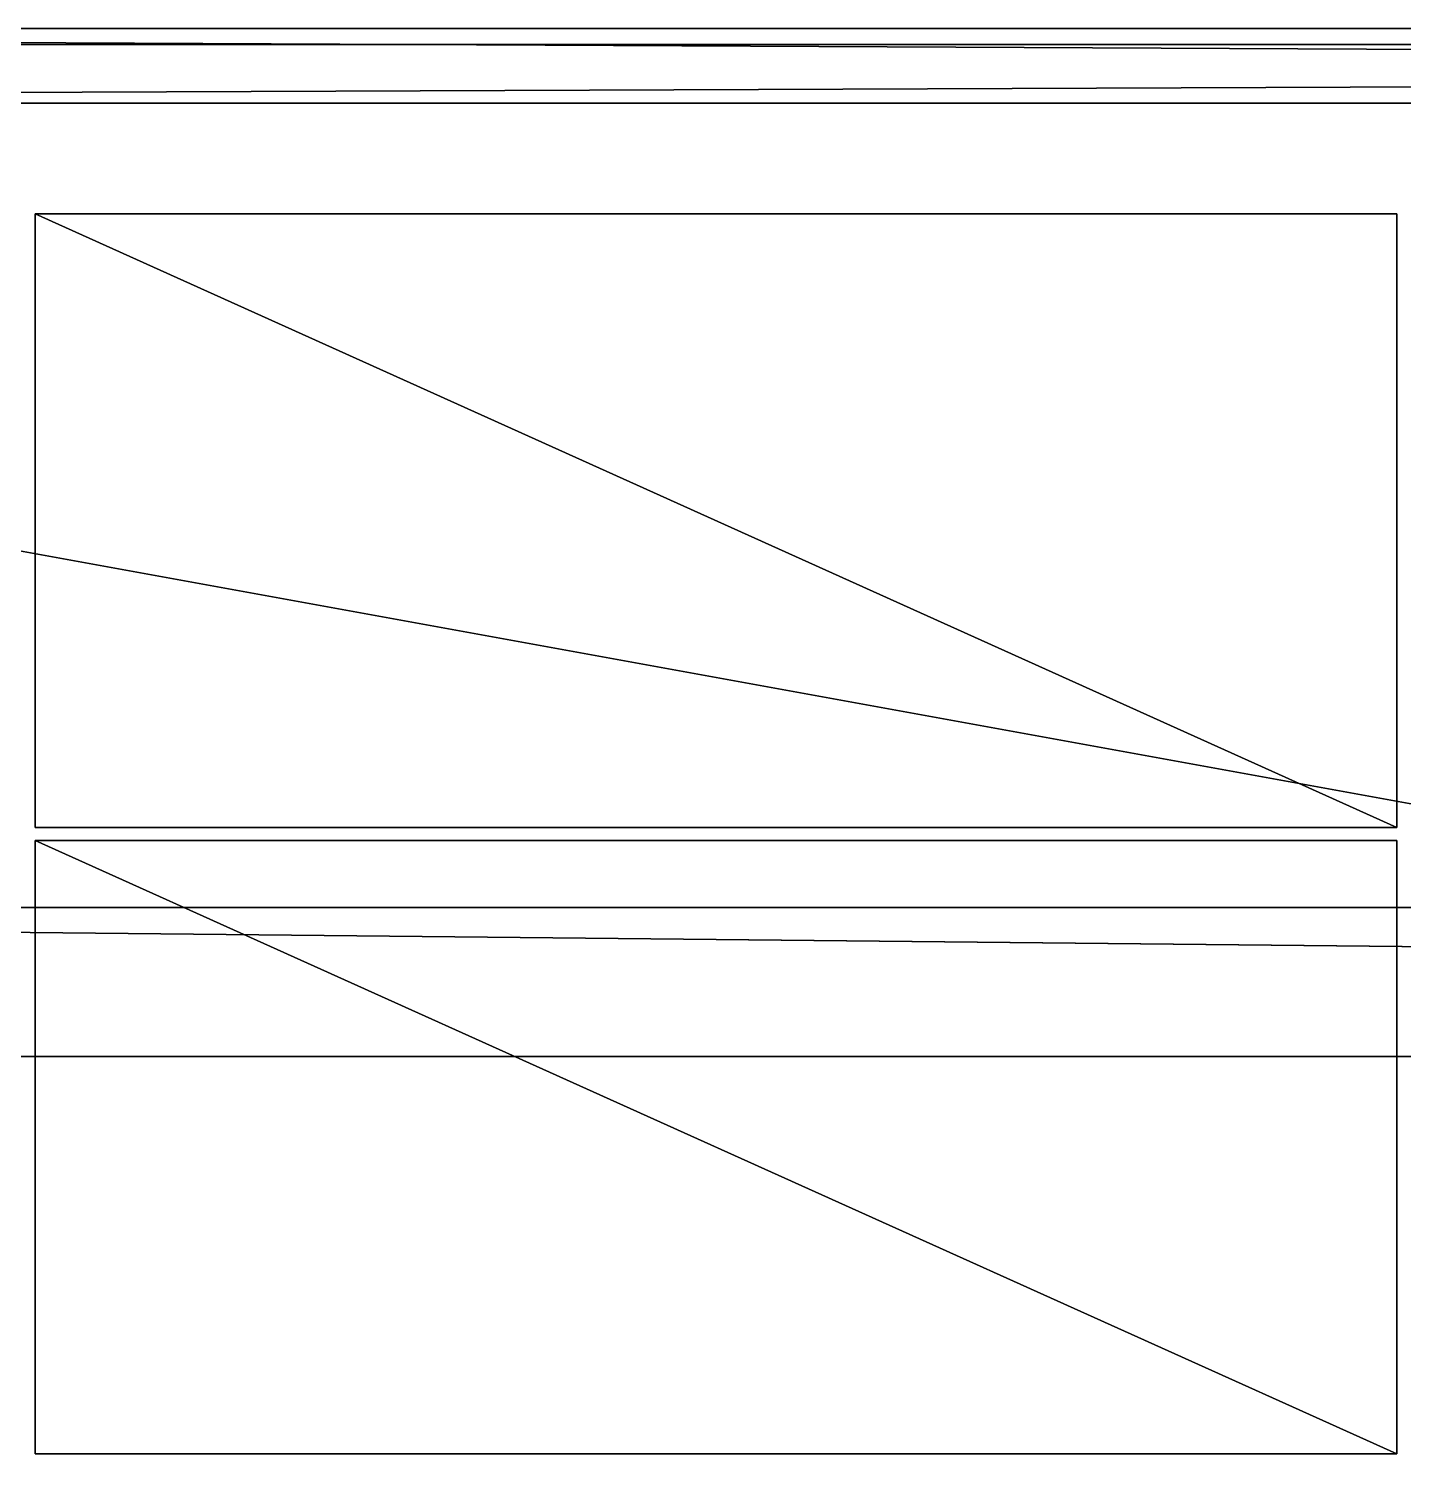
# Model space of a CAD drawing. Header units: millimetres. Extents: x -3100 to 14040, y -1280 to 1295.
# Drawn here: x 2582 to 3873, y -49 to 1295 of the extents above; entities that cross this region are included whole.
import ezdxf

# ---------------------------------------------------------------- set-up
doc = ezdxf.new("R2010")
doc.units = ezdxf.units.MM

msp = doc.modelspace()

# ---------------------------------------------------------------- linework, layer by layer
at = {"layer": 'CAD_75LAB'}
for points in [[(14040, 1295, 1250), (-40, 1295, 1250), (-40, 1295, 1320)], [(14040, 1295, 1320), (14040, 1295, 1250), (-40, 1295, 1320)], [(14040, 1225, 1250), (-40, 1225, 1250), (-40, 1295, 1250)], [(14040, 1295, 1250), (14040, 1225, 1250), (-40, 1295, 1250)], [(14040, 1225, 1320), (-40, 1295, 1320), (-40, 1225, 1320)], [(14040, 1295, 1320), (-40, 1295, 1320), (14040, 1225, 1320)], [(14040, 1280, 1160), (-40, 1280, 1160), (-40, 1280, 1250)], [(14040, 1280, 1250), (14040, 1280, 1160), (-40, 1280, 1250)], [(14040, -1280, 1160), (-40, -1280, 1160), (-40, 1280, 1160)], [(14040, 1280, 1160), (14040, -1280, 1160), (-40, 1280, 1160)], [(14040, -1280, 1250), (-40, 1280, 1250), (-40, -1280, 1250)], [(14040, 1280, 1250), (-40, 1280, 1250), (14040, -1280, 1250)], [(14040, 1280, 3995), (14040, 1280, 3940), (-40, 1280, 3940)], [(14040, 1280, 3995), (-40, 1280, 3940), (-40, 1280, 3995)], [(14040, 1280, 3940), (-40, 1225, 3940), (-40, 1280, 3940)], [(14040, 1280, 3940), (14040, 1225, 3940), (-40, 1225, 3940)], [(14040, 1280, 3995), (-40, 1280, 3995), (-40, 1225, 3995)], [(14040, 1280, 3995), (-40, 1225, 3995), (14040, 1225, 3995)], [(14040, 1225, 3995), (-40, 1225, 3940), (14040, 1225, 3940)], [(14040, 1225, 3995), (-40, 1225, 3995), (-40, 1225, 3940)], [(14040, 1225, 1250), (-40, 1225, 1320), (-40, 1225, 1250)], [(14040, 1225, 1320), (-40, 1225, 1320), (14040, 1225, 1250)], [(2588, 545, 1367), (2588, 1121, 1253), (2588, 545, 1253)], [(2588, 545, 1367), (2588, 1121, 1367), (2588, 1121, 1253)], [(3867, 1121, 1367), (3867, 1121, 1253), (2588, 1121, 1253)], [(3867, 1121, 1367), (2588, 1121, 1253), (2588, 1121, 1367)], [(3867, 545, 1253), (2588, 545, 1253), (2588, 1121, 1253)], [(3867, 1121, 1253), (3867, 545, 1253), (2588, 1121, 1253)], [(3867, 545, 1367), (2588, 1121, 1367), (2588, 545, 1367)], [(3867, 1121, 1367), (2588, 1121, 1367), (3867, 545, 1367)], [(2588, 545, 1487), (2588, 1121, 1373), (2588, 545, 1373)], [(2588, 545, 1487), (2588, 1121, 1487), (2588, 1121, 1373)], [(3867, 1121, 1487), (3867, 1121, 1373), (2588, 1121, 1373)], [(3867, 1121, 1487), (2588, 1121, 1373), (2588, 1121, 1487)], [(3867, 545, 1373), (2588, 545, 1373), (2588, 1121, 1373)], [(3867, 1121, 1373), (3867, 545, 1373), (2588, 1121, 1373)], [(3867, 545, 1487), (2588, 1121, 1487), (2588, 545, 1487)], [(3867, 1121, 1487), (2588, 1121, 1487), (3867, 545, 1487)], [(2588, 545, 1607), (2588, 1121, 1493), (2588, 545, 1493)], [(2588, 545, 1607), (2588, 1121, 1607), (2588, 1121, 1493)], [(3867, 1121, 1607), (3867, 1121, 1493), (2588, 1121, 1493)], [(3867, 1121, 1607), (2588, 1121, 1493), (2588, 1121, 1607)], [(3867, 545, 1493), (2588, 545, 1493), (2588, 1121, 1493)], [(3867, 1121, 1493), (3867, 545, 1493), (2588, 1121, 1493)], [(3867, 545, 1607), (2588, 1121, 1607), (2588, 545, 1607)], [(3867, 1121, 1607), (2588, 1121, 1607), (3867, 545, 1607)], [(2588, 545, 1727), (2588, 1121, 1613), (2588, 545, 1613)], [(2588, 545, 1727), (2588, 1121, 1727), (2588, 1121, 1613)], [(3867, 1121, 1727), (3867, 1121, 1613), (2588, 1121, 1613)], [(3867, 1121, 1727), (2588, 1121, 1613), (2588, 1121, 1727)], [(3867, 545, 1613), (2588, 545, 1613), (2588, 1121, 1613)], [(3867, 1121, 1613), (3867, 545, 1613), (2588, 1121, 1613)], [(3867, 545, 1727), (2588, 1121, 1727), (2588, 545, 1727)], [(3867, 1121, 1727), (2588, 1121, 1727), (3867, 545, 1727)], [(2588, 545, 1847), (2588, 1121, 1733), (2588, 545, 1733)], [(2588, 545, 1847), (2588, 1121, 1847), (2588, 1121, 1733)], [(3867, 1121, 1847), (3867, 1121, 1733), (2588, 1121, 1733)], [(3867, 1121, 1847), (2588, 1121, 1733), (2588, 1121, 1847)], [(3867, 545, 1733), (2588, 545, 1733), (2588, 1121, 1733)], [(3867, 1121, 1733), (3867, 545, 1733), (2588, 1121, 1733)], [(3867, 545, 1847), (2588, 1121, 1847), (2588, 545, 1847)], [(3867, 1121, 1847), (2588, 1121, 1847), (3867, 545, 1847)], [(2588, 545, 1967), (2588, 1121, 1853), (2588, 545, 1853)], [(2588, 545, 1967), (2588, 1121, 1967), (2588, 1121, 1853)], [(3867, 1121, 1967), (3867, 1121, 1853), (2588, 1121, 1853)], [(3867, 1121, 1967), (2588, 1121, 1853), (2588, 1121, 1967)], [(3867, 545, 1853), (2588, 545, 1853), (2588, 1121, 1853)], [(3867, 1121, 1853), (3867, 545, 1853), (2588, 1121, 1853)], [(3867, 545, 1967), (2588, 1121, 1967), (2588, 545, 1967)], [(3867, 1121, 1967), (2588, 1121, 1967), (3867, 545, 1967)], [(2588, 545, 2087), (2588, 1121, 1973), (2588, 545, 1973)], [(2588, 545, 2087), (2588, 1121, 2087), (2588, 1121, 1973)], [(3867, 1121, 2087), (3867, 1121, 1973), (2588, 1121, 1973)], [(3867, 1121, 2087), (2588, 1121, 1973), (2588, 1121, 2087)], [(3867, 545, 1973), (2588, 545, 1973), (2588, 1121, 1973)], [(3867, 1121, 1973), (3867, 545, 1973), (2588, 1121, 1973)], [(3867, 545, 2087), (2588, 1121, 2087), (2588, 545, 2087)], [(3867, 1121, 2087), (2588, 1121, 2087), (3867, 545, 2087)], [(2588, 545, 2207), (2588, 1121, 2093), (2588, 545, 2093)], [(2588, 545, 2207), (2588, 1121, 2207), (2588, 1121, 2093)], [(3867, 1121, 2207), (3867, 1121, 2093), (2588, 1121, 2093)], [(3867, 1121, 2207), (2588, 1121, 2093), (2588, 1121, 2207)], [(3867, 545, 2093), (2588, 545, 2093), (2588, 1121, 2093)], [(3867, 1121, 2093), (3867, 545, 2093), (2588, 1121, 2093)], [(3867, 545, 2207), (2588, 1121, 2207), (2588, 545, 2207)], [(3867, 1121, 2207), (2588, 1121, 2207), (3867, 545, 2207)], [(2588, 545, 2327), (2588, 1121, 2213), (2588, 545, 2213)], [(2588, 545, 2327), (2588, 1121, 2327), (2588, 1121, 2213)], [(3867, 1121, 2327), (3867, 1121, 2213), (2588, 1121, 2213)], [(3867, 1121, 2327), (2588, 1121, 2213), (2588, 1121, 2327)], [(3867, 545, 2213), (2588, 545, 2213), (2588, 1121, 2213)], [(3867, 1121, 2213), (3867, 545, 2213), (2588, 1121, 2213)], [(3867, 545, 2327), (2588, 1121, 2327), (2588, 545, 2327)], [(3867, 1121, 2327), (2588, 1121, 2327), (3867, 545, 2327)], [(2588, 545, 2447), (2588, 1121, 2333), (2588, 545, 2333)], [(2588, 545, 2447), (2588, 1121, 2447), (2588, 1121, 2333)], [(3867, 1121, 2447), (3867, 1121, 2333), (2588, 1121, 2333)], [(3867, 1121, 2447), (2588, 1121, 2333), (2588, 1121, 2447)], [(3867, 545, 2333), (2588, 545, 2333), (2588, 1121, 2333)], [(3867, 1121, 2333), (3867, 545, 2333), (2588, 1121, 2333)], [(3867, 545, 2447), (2588, 1121, 2447), (2588, 545, 2447)], [(3867, 1121, 2447), (2588, 1121, 2447), (3867, 545, 2447)], [(2588, 545, 2567), (2588, 1121, 2453), (2588, 545, 2453)], [(2588, 545, 2567), (2588, 1121, 2567), (2588, 1121, 2453)], [(3867, 1121, 2567), (3867, 1121, 2453), (2588, 1121, 2453)], [(3867, 1121, 2567), (2588, 1121, 2453), (2588, 1121, 2567)], [(3867, 545, 2453), (2588, 545, 2453), (2588, 1121, 2453)], [(3867, 1121, 2453), (3867, 545, 2453), (2588, 1121, 2453)], [(3867, 545, 2567), (2588, 1121, 2567), (2588, 545, 2567)], [(3867, 1121, 2567), (2588, 1121, 2567), (3867, 545, 2567)], [(2588, 545, 2687), (2588, 1121, 2573), (2588, 545, 2573)], [(2588, 545, 2687), (2588, 1121, 2687), (2588, 1121, 2573)], [(3867, 1121, 2687), (3867, 1121, 2573), (2588, 1121, 2573)], [(3867, 1121, 2687), (2588, 1121, 2573), (2588, 1121, 2687)], [(3867, 545, 2573), (2588, 545, 2573), (2588, 1121, 2573)], [(3867, 1121, 2573), (3867, 545, 2573), (2588, 1121, 2573)], [(3867, 545, 2687), (2588, 1121, 2687), (2588, 545, 2687)], [(3867, 1121, 2687), (2588, 1121, 2687), (3867, 545, 2687)], [(2588, 545, 2807), (2588, 1121, 2693), (2588, 545, 2693)], [(2588, 545, 2807), (2588, 1121, 2807), (2588, 1121, 2693)], [(3867, 1121, 2807), (3867, 1121, 2693), (2588, 1121, 2693)], [(3867, 1121, 2807), (2588, 1121, 2693), (2588, 1121, 2807)], [(3867, 545, 2693), (2588, 545, 2693), (2588, 1121, 2693)], [(3867, 1121, 2693), (3867, 545, 2693), (2588, 1121, 2693)], [(3867, 545, 2807), (2588, 1121, 2807), (2588, 545, 2807)], [(3867, 1121, 2807), (2588, 1121, 2807), (3867, 545, 2807)], [(2588, 545, 2927), (2588, 1121, 2813), (2588, 545, 2813)], [(2588, 545, 2927), (2588, 1121, 2927), (2588, 1121, 2813)], [(3867, 1121, 2927), (3867, 1121, 2813), (2588, 1121, 2813)], [(3867, 1121, 2927), (2588, 1121, 2813), (2588, 1121, 2927)], [(3867, 545, 2813), (2588, 545, 2813), (2588, 1121, 2813)], [(3867, 1121, 2813), (3867, 545, 2813), (2588, 1121, 2813)], [(3867, 545, 2927), (2588, 1121, 2927), (2588, 545, 2927)], [(3867, 1121, 2927), (2588, 1121, 2927), (3867, 545, 2927)], [(2588, 545, 3047), (2588, 1121, 2933), (2588, 545, 2933)], [(2588, 545, 3047), (2588, 1121, 3047), (2588, 1121, 2933)], [(3867, 1121, 3047), (3867, 1121, 2933), (2588, 1121, 2933)], [(3867, 1121, 3047), (2588, 1121, 2933), (2588, 1121, 3047)], [(3867, 545, 2933), (2588, 545, 2933), (2588, 1121, 2933)], [(3867, 1121, 2933), (3867, 545, 2933), (2588, 1121, 2933)], [(3867, 545, 3047), (2588, 1121, 3047), (2588, 545, 3047)], [(3867, 1121, 3047), (2588, 1121, 3047), (3867, 545, 3047)], [(2588, 545, 3167), (2588, 1121, 3053), (2588, 545, 3053)], [(2588, 545, 3167), (2588, 1121, 3167), (2588, 1121, 3053)], [(3867, 1121, 3167), (3867, 1121, 3053), (2588, 1121, 3053)], [(3867, 1121, 3167), (2588, 1121, 3053), (2588, 1121, 3167)], [(3867, 545, 3053), (2588, 545, 3053), (2588, 1121, 3053)], [(3867, 1121, 3053), (3867, 545, 3053), (2588, 1121, 3053)], [(3867, 545, 3167), (2588, 1121, 3167), (2588, 545, 3167)], [(3867, 1121, 3167), (2588, 1121, 3167), (3867, 545, 3167)], [(2588, 545, 3287), (2588, 1121, 3173), (2588, 545, 3173)], [(2588, 545, 3287), (2588, 1121, 3287), (2588, 1121, 3173)], [(3867, 1121, 3287), (3867, 1121, 3173), (2588, 1121, 3173)], [(3867, 1121, 3287), (2588, 1121, 3173), (2588, 1121, 3287)], [(3867, 545, 3173), (2588, 545, 3173), (2588, 1121, 3173)], [(3867, 1121, 3173), (3867, 545, 3173), (2588, 1121, 3173)], [(3867, 545, 3287), (2588, 1121, 3287), (2588, 545, 3287)], [(3867, 1121, 3287), (2588, 1121, 3287), (3867, 545, 3287)], [(2588, 545, 3407), (2588, 1121, 3293), (2588, 545, 3293)], [(2588, 545, 3407), (2588, 1121, 3407), (2588, 1121, 3293)], [(3867, 1121, 3407), (3867, 1121, 3293), (2588, 1121, 3293)], [(3867, 1121, 3407), (2588, 1121, 3293), (2588, 1121, 3407)], [(3867, 545, 3293), (2588, 545, 3293), (2588, 1121, 3293)], [(3867, 1121, 3293), (3867, 545, 3293), (2588, 1121, 3293)], [(3867, 545, 3407), (2588, 1121, 3407), (2588, 545, 3407)], [(3867, 1121, 3407), (2588, 1121, 3407), (3867, 545, 3407)], [(2588, 545, 3527), (2588, 1121, 3413), (2588, 545, 3413)], [(2588, 545, 3527), (2588, 1121, 3527), (2588, 1121, 3413)], [(3867, 1121, 3527), (3867, 1121, 3413), (2588, 1121, 3413)], [(3867, 1121, 3527), (2588, 1121, 3413), (2588, 1121, 3527)], [(3867, 545, 3413), (2588, 545, 3413), (2588, 1121, 3413)], [(3867, 1121, 3413), (3867, 545, 3413), (2588, 1121, 3413)], [(3867, 545, 3527), (2588, 1121, 3527), (2588, 545, 3527)], [(3867, 1121, 3527), (2588, 1121, 3527), (3867, 545, 3527)], [(2588, 545, 3647), (2588, 1121, 3533), (2588, 545, 3533)], [(2588, 545, 3647), (2588, 1121, 3647), (2588, 1121, 3533)], [(3867, 1121, 3647), (3867, 1121, 3533), (2588, 1121, 3533)], [(3867, 1121, 3647), (2588, 1121, 3533), (2588, 1121, 3647)], [(3867, 545, 3533), (2588, 545, 3533), (2588, 1121, 3533)], [(3867, 1121, 3533), (3867, 545, 3533), (2588, 1121, 3533)], [(3867, 545, 3647), (2588, 1121, 3647), (2588, 545, 3647)], [(3867, 1121, 3647), (2588, 1121, 3647), (3867, 545, 3647)], [(2588, 545, 3767), (2588, 1121, 3653), (2588, 545, 3653)], [(2588, 545, 3767), (2588, 1121, 3767), (2588, 1121, 3653)], [(3867, 1121, 3767), (3867, 1121, 3653), (2588, 1121, 3653)], [(3867, 1121, 3767), (2588, 1121, 3653), (2588, 1121, 3767)], [(3867, 545, 3653), (2588, 545, 3653), (2588, 1121, 3653)], [(3867, 1121, 3653), (3867, 545, 3653), (2588, 1121, 3653)], [(3867, 545, 3767), (2588, 1121, 3767), (2588, 545, 3767)], [(3867, 1121, 3767), (2588, 1121, 3767), (3867, 545, 3767)], [(2588, 545, 3887), (2588, 1121, 3773), (2588, 545, 3773)], [(2588, 545, 3887), (2588, 1121, 3887), (2588, 1121, 3773)], [(3867, 1121, 3887), (3867, 1121, 3773), (2588, 1121, 3773)], [(3867, 1121, 3887), (2588, 1121, 3773), (2588, 1121, 3887)], [(3867, 545, 3773), (2588, 545, 3773), (2588, 1121, 3773)], [(3867, 1121, 3773), (3867, 545, 3773), (2588, 1121, 3773)], [(3867, 545, 3887), (2588, 1121, 3887), (2588, 545, 3887)], [(3867, 1121, 3887), (2588, 1121, 3887), (3867, 545, 3887)], [(3867, 545, 1367), (3867, 545, 1253), (3867, 1121, 1253)], [(3867, 545, 1367), (3867, 1121, 1253), (3867, 1121, 1367)], [(3867, 545, 1487), (3867, 545, 1373), (3867, 1121, 1373)], [(3867, 545, 1487), (3867, 1121, 1373), (3867, 1121, 1487)], [(3867, 545, 1607), (3867, 545, 1493), (3867, 1121, 1493)], [(3867, 545, 1607), (3867, 1121, 1493), (3867, 1121, 1607)], [(3867, 545, 1727), (3867, 545, 1613), (3867, 1121, 1613)], [(3867, 545, 1727), (3867, 1121, 1613), (3867, 1121, 1727)], [(3867, 545, 1847), (3867, 545, 1733), (3867, 1121, 1733)], [(3867, 545, 1847), (3867, 1121, 1733), (3867, 1121, 1847)], [(3867, 545, 1967), (3867, 545, 1853), (3867, 1121, 1853)], [(3867, 545, 1967), (3867, 1121, 1853), (3867, 1121, 1967)], [(3867, 545, 2087), (3867, 545, 1973), (3867, 1121, 1973)], [(3867, 545, 2087), (3867, 1121, 1973), (3867, 1121, 2087)], [(3867, 545, 2207), (3867, 545, 2093), (3867, 1121, 2093)], [(3867, 545, 2207), (3867, 1121, 2093), (3867, 1121, 2207)], [(3867, 545, 2327), (3867, 545, 2213), (3867, 1121, 2213)], [(3867, 545, 2327), (3867, 1121, 2213), (3867, 1121, 2327)], [(3867, 545, 2447), (3867, 545, 2333), (3867, 1121, 2333)], [(3867, 545, 2447), (3867, 1121, 2333), (3867, 1121, 2447)], [(3867, 545, 2567), (3867, 545, 2453), (3867, 1121, 2453)], [(3867, 545, 2567), (3867, 1121, 2453), (3867, 1121, 2567)], [(3867, 545, 2687), (3867, 545, 2573), (3867, 1121, 2573)], [(3867, 545, 2687), (3867, 1121, 2573), (3867, 1121, 2687)], [(3867, 545, 2807), (3867, 545, 2693), (3867, 1121, 2693)], [(3867, 545, 2807), (3867, 1121, 2693), (3867, 1121, 2807)], [(3867, 545, 2927), (3867, 545, 2813), (3867, 1121, 2813)], [(3867, 545, 2927), (3867, 1121, 2813), (3867, 1121, 2927)], [(3867, 545, 3047), (3867, 545, 2933), (3867, 1121, 2933)], [(3867, 545, 3047), (3867, 1121, 2933), (3867, 1121, 3047)], [(3867, 545, 3167), (3867, 545, 3053), (3867, 1121, 3053)], [(3867, 545, 3167), (3867, 1121, 3053), (3867, 1121, 3167)], [(3867, 545, 3287), (3867, 545, 3173), (3867, 1121, 3173)], [(3867, 545, 3287), (3867, 1121, 3173), (3867, 1121, 3287)], [(3867, 545, 3407), (3867, 545, 3293), (3867, 1121, 3293)], [(3867, 545, 3407), (3867, 1121, 3293), (3867, 1121, 3407)], [(3867, 545, 3527), (3867, 545, 3413), (3867, 1121, 3413)], [(3867, 545, 3527), (3867, 1121, 3413), (3867, 1121, 3527)], [(3867, 545, 3647), (3867, 545, 3533), (3867, 1121, 3533)], [(3867, 545, 3647), (3867, 1121, 3533), (3867, 1121, 3647)], [(3867, 545, 3767), (3867, 545, 3653), (3867, 1121, 3653)], [(3867, 545, 3767), (3867, 1121, 3653), (3867, 1121, 3767)], [(3867, 545, 3887), (3867, 545, 3773), (3867, 1121, 3773)], [(3867, 545, 3887), (3867, 1121, 3773), (3867, 1121, 3887)], [(3867, 545, 1367), (2588, 545, 1253), (3867, 545, 1253)], [(3867, 545, 1367), (2588, 545, 1367), (2588, 545, 1253)], [(3867, 545, 1487), (2588, 545, 1373), (3867, 545, 1373)], [(3867, 545, 1487), (2588, 545, 1487), (2588, 545, 1373)], [(3867, 545, 1607), (2588, 545, 1493), (3867, 545, 1493)], [(3867, 545, 1607), (2588, 545, 1607), (2588, 545, 1493)], [(3867, 545, 1727), (2588, 545, 1613), (3867, 545, 1613)], [(3867, 545, 1727), (2588, 545, 1727), (2588, 545, 1613)], [(3867, 545, 1847), (2588, 545, 1733), (3867, 545, 1733)], [(3867, 545, 1847), (2588, 545, 1847), (2588, 545, 1733)], [(3867, 545, 1967), (2588, 545, 1853), (3867, 545, 1853)], [(3867, 545, 1967), (2588, 545, 1967), (2588, 545, 1853)], [(3867, 545, 2087), (2588, 545, 1973), (3867, 545, 1973)], [(3867, 545, 2087), (2588, 545, 2087), (2588, 545, 1973)], [(3867, 545, 2207), (2588, 545, 2093), (3867, 545, 2093)], [(3867, 545, 2207), (2588, 545, 2207), (2588, 545, 2093)], [(3867, 545, 2327), (2588, 545, 2213), (3867, 545, 2213)], [(3867, 545, 2327), (2588, 545, 2327), (2588, 545, 2213)], [(3867, 545, 2447), (2588, 545, 2333), (3867, 545, 2333)], [(3867, 545, 2447), (2588, 545, 2447), (2588, 545, 2333)], [(3867, 545, 2567), (2588, 545, 2453), (3867, 545, 2453)], [(3867, 545, 2567), (2588, 545, 2567), (2588, 545, 2453)], [(3867, 545, 2687), (2588, 545, 2573), (3867, 545, 2573)], [(3867, 545, 2687), (2588, 545, 2687), (2588, 545, 2573)], [(3867, 545, 2807), (2588, 545, 2693), (3867, 545, 2693)], [(3867, 545, 2807), (2588, 545, 2807), (2588, 545, 2693)], [(3867, 545, 2927), (2588, 545, 2813), (3867, 545, 2813)], [(3867, 545, 2927), (2588, 545, 2927), (2588, 545, 2813)], [(3867, 545, 3047), (2588, 545, 2933), (3867, 545, 2933)], [(3867, 545, 3047), (2588, 545, 3047), (2588, 545, 2933)], [(3867, 545, 3167), (2588, 545, 3053), (3867, 545, 3053)], [(3867, 545, 3167), (2588, 545, 3167), (2588, 545, 3053)], [(3867, 545, 3287), (2588, 545, 3173), (3867, 545, 3173)], [(3867, 545, 3287), (2588, 545, 3287), (2588, 545, 3173)], [(3867, 545, 3407), (2588, 545, 3293), (3867, 545, 3293)], [(3867, 545, 3407), (2588, 545, 3407), (2588, 545, 3293)], [(3867, 545, 3527), (2588, 545, 3413), (3867, 545, 3413)], [(3867, 545, 3527), (2588, 545, 3527), (2588, 545, 3413)], [(3867, 545, 3647), (2588, 545, 3533), (3867, 545, 3533)], [(3867, 545, 3647), (2588, 545, 3647), (2588, 545, 3533)], [(3867, 545, 3767), (2588, 545, 3653), (3867, 545, 3653)], [(3867, 545, 3767), (2588, 545, 3767), (2588, 545, 3653)], [(3867, 545, 3887), (2588, 545, 3773), (3867, 545, 3773)], [(3867, 545, 3887), (2588, 545, 3887), (2588, 545, 3773)], [(2588, -43, 1367), (2588, 533, 1253), (2588, -43, 1253)], [(2588, -43, 1367), (2588, 533, 1367), (2588, 533, 1253)], [(3867, 533, 1367), (3867, 533, 1253), (2588, 533, 1253)], [(3867, 533, 1367), (2588, 533, 1253), (2588, 533, 1367)], [(3867, -43, 1253), (2588, -43, 1253), (2588, 533, 1253)], [(3867, 533, 1253), (3867, -43, 1253), (2588, 533, 1253)], [(3867, -43, 1367), (2588, 533, 1367), (2588, -43, 1367)], [(3867, 533, 1367), (2588, 533, 1367), (3867, -43, 1367)], [(2588, -43, 1487), (2588, 533, 1373), (2588, -43, 1373)], [(2588, -43, 1487), (2588, 533, 1487), (2588, 533, 1373)], [(3867, 533, 1487), (3867, 533, 1373), (2588, 533, 1373)], [(3867, 533, 1487), (2588, 533, 1373), (2588, 533, 1487)], [(3867, -43, 1373), (2588, -43, 1373), (2588, 533, 1373)], [(3867, 533, 1373), (3867, -43, 1373), (2588, 533, 1373)], [(3867, -43, 1487), (2588, 533, 1487), (2588, -43, 1487)], [(3867, 533, 1487), (2588, 533, 1487), (3867, -43, 1487)], [(2588, -43, 1607), (2588, 533, 1493), (2588, -43, 1493)], [(2588, -43, 1607), (2588, 533, 1607), (2588, 533, 1493)], [(3867, 533, 1607), (3867, 533, 1493), (2588, 533, 1493)], [(3867, 533, 1607), (2588, 533, 1493), (2588, 533, 1607)], [(3867, -43, 1493), (2588, -43, 1493), (2588, 533, 1493)], [(3867, 533, 1493), (3867, -43, 1493), (2588, 533, 1493)], [(3867, -43, 1607), (2588, 533, 1607), (2588, -43, 1607)], [(3867, 533, 1607), (2588, 533, 1607), (3867, -43, 1607)], [(2588, -43, 1727), (2588, 533, 1613), (2588, -43, 1613)], [(2588, -43, 1727), (2588, 533, 1727), (2588, 533, 1613)], [(3867, 533, 1727), (3867, 533, 1613), (2588, 533, 1613)], [(3867, 533, 1727), (2588, 533, 1613), (2588, 533, 1727)], [(3867, -43, 1613), (2588, -43, 1613), (2588, 533, 1613)], [(3867, 533, 1613), (3867, -43, 1613), (2588, 533, 1613)], [(3867, -43, 1727), (2588, 533, 1727), (2588, -43, 1727)], [(3867, 533, 1727), (2588, 533, 1727), (3867, -43, 1727)], [(2588, -43, 1847), (2588, 533, 1733), (2588, -43, 1733)], [(2588, -43, 1847), (2588, 533, 1847), (2588, 533, 1733)], [(3867, 533, 1847), (3867, 533, 1733), (2588, 533, 1733)], [(3867, 533, 1847), (2588, 533, 1733), (2588, 533, 1847)], [(3867, -43, 1733), (2588, -43, 1733), (2588, 533, 1733)], [(3867, 533, 1733), (3867, -43, 1733), (2588, 533, 1733)], [(3867, -43, 1847), (2588, 533, 1847), (2588, -43, 1847)], [(3867, 533, 1847), (2588, 533, 1847), (3867, -43, 1847)], [(2588, -43, 1967), (2588, 533, 1853), (2588, -43, 1853)], [(2588, -43, 1967), (2588, 533, 1967), (2588, 533, 1853)], [(3867, 533, 1967), (3867, 533, 1853), (2588, 533, 1853)], [(3867, 533, 1967), (2588, 533, 1853), (2588, 533, 1967)], [(3867, -43, 1853), (2588, -43, 1853), (2588, 533, 1853)], [(3867, 533, 1853), (3867, -43, 1853), (2588, 533, 1853)], [(3867, -43, 1967), (2588, 533, 1967), (2588, -43, 1967)], [(3867, 533, 1967), (2588, 533, 1967), (3867, -43, 1967)], [(2588, -43, 2087), (2588, 533, 1973), (2588, -43, 1973)], [(2588, -43, 2087), (2588, 533, 2087), (2588, 533, 1973)], [(3867, 533, 2087), (3867, 533, 1973), (2588, 533, 1973)], [(3867, 533, 2087), (2588, 533, 1973), (2588, 533, 2087)], [(3867, -43, 1973), (2588, -43, 1973), (2588, 533, 1973)], [(3867, 533, 1973), (3867, -43, 1973), (2588, 533, 1973)], [(3867, -43, 2087), (2588, 533, 2087), (2588, -43, 2087)], [(3867, 533, 2087), (2588, 533, 2087), (3867, -43, 2087)], [(2588, -43, 2207), (2588, 533, 2093), (2588, -43, 2093)], [(2588, -43, 2207), (2588, 533, 2207), (2588, 533, 2093)], [(3867, 533, 2207), (3867, 533, 2093), (2588, 533, 2093)], [(3867, 533, 2207), (2588, 533, 2093), (2588, 533, 2207)], [(3867, -43, 2093), (2588, -43, 2093), (2588, 533, 2093)], [(3867, 533, 2093), (3867, -43, 2093), (2588, 533, 2093)], [(3867, -43, 2207), (2588, 533, 2207), (2588, -43, 2207)], [(3867, 533, 2207), (2588, 533, 2207), (3867, -43, 2207)], [(2588, -43, 2327), (2588, 533, 2213), (2588, -43, 2213)], [(2588, -43, 2327), (2588, 533, 2327), (2588, 533, 2213)], [(3867, 533, 2327), (3867, 533, 2213), (2588, 533, 2213)], [(3867, 533, 2327), (2588, 533, 2213), (2588, 533, 2327)], [(3867, -43, 2213), (2588, -43, 2213), (2588, 533, 2213)], [(3867, 533, 2213), (3867, -43, 2213), (2588, 533, 2213)], [(3867, -43, 2327), (2588, 533, 2327), (2588, -43, 2327)], [(3867, 533, 2327), (2588, 533, 2327), (3867, -43, 2327)], [(2588, -43, 2447), (2588, 533, 2333), (2588, -43, 2333)], [(2588, -43, 2447), (2588, 533, 2447), (2588, 533, 2333)], [(3867, 533, 2447), (3867, 533, 2333), (2588, 533, 2333)], [(3867, 533, 2447), (2588, 533, 2333), (2588, 533, 2447)], [(3867, -43, 2333), (2588, -43, 2333), (2588, 533, 2333)], [(3867, 533, 2333), (3867, -43, 2333), (2588, 533, 2333)], [(3867, -43, 2447), (2588, 533, 2447), (2588, -43, 2447)], [(3867, 533, 2447), (2588, 533, 2447), (3867, -43, 2447)], [(2588, -43, 2567), (2588, 533, 2453), (2588, -43, 2453)], [(2588, -43, 2567), (2588, 533, 2567), (2588, 533, 2453)], [(3867, 533, 2567), (3867, 533, 2453), (2588, 533, 2453)], [(3867, 533, 2567), (2588, 533, 2453), (2588, 533, 2567)], [(3867, -43, 2453), (2588, -43, 2453), (2588, 533, 2453)], [(3867, 533, 2453), (3867, -43, 2453), (2588, 533, 2453)], [(3867, -43, 2567), (2588, 533, 2567), (2588, -43, 2567)], [(3867, 533, 2567), (2588, 533, 2567), (3867, -43, 2567)], [(2588, -43, 2687), (2588, 533, 2573), (2588, -43, 2573)], [(2588, -43, 2687), (2588, 533, 2687), (2588, 533, 2573)], [(3867, 533, 2687), (3867, 533, 2573), (2588, 533, 2573)], [(3867, 533, 2687), (2588, 533, 2573), (2588, 533, 2687)], [(3867, -43, 2573), (2588, -43, 2573), (2588, 533, 2573)], [(3867, 533, 2573), (3867, -43, 2573), (2588, 533, 2573)], [(3867, -43, 2687), (2588, 533, 2687), (2588, -43, 2687)], [(3867, 533, 2687), (2588, 533, 2687), (3867, -43, 2687)], [(2588, -43, 2807), (2588, 533, 2693), (2588, -43, 2693)], [(2588, -43, 2807), (2588, 533, 2807), (2588, 533, 2693)], [(3867, 533, 2807), (3867, 533, 2693), (2588, 533, 2693)], [(3867, 533, 2807), (2588, 533, 2693), (2588, 533, 2807)], [(3867, -43, 2693), (2588, -43, 2693), (2588, 533, 2693)], [(3867, 533, 2693), (3867, -43, 2693), (2588, 533, 2693)], [(3867, -43, 2807), (2588, 533, 2807), (2588, -43, 2807)], [(3867, 533, 2807), (2588, 533, 2807), (3867, -43, 2807)], [(2588, -43, 2927), (2588, 533, 2813), (2588, -43, 2813)], [(2588, -43, 2927), (2588, 533, 2927), (2588, 533, 2813)], [(3867, 533, 2927), (3867, 533, 2813), (2588, 533, 2813)], [(3867, 533, 2927), (2588, 533, 2813), (2588, 533, 2927)], [(3867, -43, 2813), (2588, -43, 2813), (2588, 533, 2813)], [(3867, 533, 2813), (3867, -43, 2813), (2588, 533, 2813)], [(3867, -43, 2927), (2588, 533, 2927), (2588, -43, 2927)], [(3867, 533, 2927), (2588, 533, 2927), (3867, -43, 2927)], [(2588, -43, 3047), (2588, 533, 2933), (2588, -43, 2933)], [(2588, -43, 3047), (2588, 533, 3047), (2588, 533, 2933)], [(3867, 533, 3047), (3867, 533, 2933), (2588, 533, 2933)], [(3867, 533, 3047), (2588, 533, 2933), (2588, 533, 3047)], [(3867, -43, 2933), (2588, -43, 2933), (2588, 533, 2933)], [(3867, 533, 2933), (3867, -43, 2933), (2588, 533, 2933)], [(3867, -43, 3047), (2588, 533, 3047), (2588, -43, 3047)], [(3867, 533, 3047), (2588, 533, 3047), (3867, -43, 3047)], [(2588, -43, 3167), (2588, 533, 3053), (2588, -43, 3053)], [(2588, -43, 3167), (2588, 533, 3167), (2588, 533, 3053)], [(3867, 533, 3167), (3867, 533, 3053), (2588, 533, 3053)], [(3867, 533, 3167), (2588, 533, 3053), (2588, 533, 3167)], [(3867, -43, 3053), (2588, -43, 3053), (2588, 533, 3053)], [(3867, 533, 3053), (3867, -43, 3053), (2588, 533, 3053)], [(3867, -43, 3167), (2588, 533, 3167), (2588, -43, 3167)], [(3867, 533, 3167), (2588, 533, 3167), (3867, -43, 3167)], [(2588, -43, 3287), (2588, 533, 3173), (2588, -43, 3173)], [(2588, -43, 3287), (2588, 533, 3287), (2588, 533, 3173)], [(3867, 533, 3287), (3867, 533, 3173), (2588, 533, 3173)], [(3867, 533, 3287), (2588, 533, 3173), (2588, 533, 3287)], [(3867, -43, 3173), (2588, -43, 3173), (2588, 533, 3173)], [(3867, 533, 3173), (3867, -43, 3173), (2588, 533, 3173)], [(3867, -43, 3287), (2588, 533, 3287), (2588, -43, 3287)], [(3867, 533, 3287), (2588, 533, 3287), (3867, -43, 3287)], [(2588, -43, 3407), (2588, 533, 3293), (2588, -43, 3293)], [(2588, -43, 3407), (2588, 533, 3407), (2588, 533, 3293)], [(3867, 533, 3407), (3867, 533, 3293), (2588, 533, 3293)], [(3867, 533, 3407), (2588, 533, 3293), (2588, 533, 3407)], [(3867, -43, 3293), (2588, -43, 3293), (2588, 533, 3293)], [(3867, 533, 3293), (3867, -43, 3293), (2588, 533, 3293)], [(3867, -43, 3407), (2588, 533, 3407), (2588, -43, 3407)], [(3867, 533, 3407), (2588, 533, 3407), (3867, -43, 3407)], [(2588, -43, 3527), (2588, 533, 3413), (2588, -43, 3413)], [(2588, -43, 3527), (2588, 533, 3527), (2588, 533, 3413)], [(3867, 533, 3527), (3867, 533, 3413), (2588, 533, 3413)], [(3867, 533, 3527), (2588, 533, 3413), (2588, 533, 3527)], [(3867, -43, 3413), (2588, -43, 3413), (2588, 533, 3413)], [(3867, 533, 3413), (3867, -43, 3413), (2588, 533, 3413)], [(3867, -43, 3527), (2588, 533, 3527), (2588, -43, 3527)], [(3867, 533, 3527), (2588, 533, 3527), (3867, -43, 3527)], [(2588, -43, 3647), (2588, 533, 3533), (2588, -43, 3533)], [(2588, -43, 3647), (2588, 533, 3647), (2588, 533, 3533)], [(3867, 533, 3647), (3867, 533, 3533), (2588, 533, 3533)], [(3867, 533, 3647), (2588, 533, 3533), (2588, 533, 3647)], [(3867, -43, 3533), (2588, -43, 3533), (2588, 533, 3533)], [(3867, 533, 3533), (3867, -43, 3533), (2588, 533, 3533)], [(3867, -43, 3647), (2588, 533, 3647), (2588, -43, 3647)], [(3867, 533, 3647), (2588, 533, 3647), (3867, -43, 3647)], [(2588, -43, 3767), (2588, 533, 3653), (2588, -43, 3653)], [(2588, -43, 3767), (2588, 533, 3767), (2588, 533, 3653)], [(3867, 533, 3767), (3867, 533, 3653), (2588, 533, 3653)], [(3867, 533, 3767), (2588, 533, 3653), (2588, 533, 3767)], [(3867, -43, 3653), (2588, -43, 3653), (2588, 533, 3653)], [(3867, 533, 3653), (3867, -43, 3653), (2588, 533, 3653)], [(3867, -43, 3767), (2588, 533, 3767), (2588, -43, 3767)], [(3867, 533, 3767), (2588, 533, 3767), (3867, -43, 3767)], [(2588, -43, 3887), (2588, 533, 3773), (2588, -43, 3773)], [(2588, -43, 3887), (2588, 533, 3887), (2588, 533, 3773)], [(3867, 533, 3887), (3867, 533, 3773), (2588, 533, 3773)], [(3867, 533, 3887), (2588, 533, 3773), (2588, 533, 3887)], [(3867, -43, 3773), (2588, -43, 3773), (2588, 533, 3773)], [(3867, 533, 3773), (3867, -43, 3773), (2588, 533, 3773)], [(3867, -43, 3887), (2588, 533, 3887), (2588, -43, 3887)], [(3867, 533, 3887), (2588, 533, 3887), (3867, -43, 3887)], [(3867, -43, 1367), (3867, -43, 1253), (3867, 533, 1253)], [(3867, -43, 1367), (3867, 533, 1253), (3867, 533, 1367)], [(3867, -43, 1487), (3867, -43, 1373), (3867, 533, 1373)], [(3867, -43, 1487), (3867, 533, 1373), (3867, 533, 1487)], [(3867, -43, 1607), (3867, -43, 1493), (3867, 533, 1493)], [(3867, -43, 1607), (3867, 533, 1493), (3867, 533, 1607)], [(3867, -43, 1727), (3867, -43, 1613), (3867, 533, 1613)], [(3867, -43, 1727), (3867, 533, 1613), (3867, 533, 1727)], [(3867, -43, 1847), (3867, -43, 1733), (3867, 533, 1733)], [(3867, -43, 1847), (3867, 533, 1733), (3867, 533, 1847)], [(3867, -43, 1967), (3867, -43, 1853), (3867, 533, 1853)], [(3867, -43, 1967), (3867, 533, 1853), (3867, 533, 1967)], [(3867, -43, 2087), (3867, -43, 1973), (3867, 533, 1973)], [(3867, -43, 2087), (3867, 533, 1973), (3867, 533, 2087)], [(3867, -43, 2207), (3867, -43, 2093), (3867, 533, 2093)], [(3867, -43, 2207), (3867, 533, 2093), (3867, 533, 2207)], [(3867, -43, 2327), (3867, -43, 2213), (3867, 533, 2213)], [(3867, -43, 2327), (3867, 533, 2213), (3867, 533, 2327)], [(3867, -43, 2447), (3867, -43, 2333), (3867, 533, 2333)], [(3867, -43, 2447), (3867, 533, 2333), (3867, 533, 2447)], [(3867, -43, 2567), (3867, -43, 2453), (3867, 533, 2453)], [(3867, -43, 2567), (3867, 533, 2453), (3867, 533, 2567)], [(3867, -43, 2687), (3867, -43, 2573), (3867, 533, 2573)], [(3867, -43, 2687), (3867, 533, 2573), (3867, 533, 2687)], [(3867, -43, 2807), (3867, -43, 2693), (3867, 533, 2693)], [(3867, -43, 2807), (3867, 533, 2693), (3867, 533, 2807)], [(3867, -43, 2927), (3867, -43, 2813), (3867, 533, 2813)], [(3867, -43, 2927), (3867, 533, 2813), (3867, 533, 2927)], [(3867, -43, 3047), (3867, -43, 2933), (3867, 533, 2933)], [(3867, -43, 3047), (3867, 533, 2933), (3867, 533, 3047)], [(3867, -43, 3167), (3867, -43, 3053), (3867, 533, 3053)], [(3867, -43, 3167), (3867, 533, 3053), (3867, 533, 3167)], [(3867, -43, 3287), (3867, -43, 3173), (3867, 533, 3173)], [(3867, -43, 3287), (3867, 533, 3173), (3867, 533, 3287)], [(3867, -43, 3407), (3867, -43, 3293), (3867, 533, 3293)], [(3867, -43, 3407), (3867, 533, 3293), (3867, 533, 3407)], [(3867, -43, 3527), (3867, -43, 3413), (3867, 533, 3413)], [(3867, -43, 3527), (3867, 533, 3413), (3867, 533, 3527)], [(3867, -43, 3647), (3867, -43, 3533), (3867, 533, 3533)], [(3867, -43, 3647), (3867, 533, 3533), (3867, 533, 3647)], [(3867, -43, 3767), (3867, -43, 3653), (3867, 533, 3653)], [(3867, -43, 3767), (3867, 533, 3653), (3867, 533, 3767)], [(3867, -43, 3887), (3867, -43, 3773), (3867, 533, 3773)], [(3867, -43, 3887), (3867, 533, 3773), (3867, 533, 3887)], [(13960, 470, 1160), (13960, 470, 910), (300, 470, 910)], [(13960, 470, 1160), (300, 470, 910), (300, 470, 1160)], [(13960, 330, 910), (300, 330, 910), (300, 470, 910)], [(13960, 470, 910), (13960, 330, 910), (300, 470, 910)], [(13960, 330, 1160), (300, 470, 1160), (300, 330, 1160)], [(13960, 470, 1160), (300, 470, 1160), (13960, 330, 1160)], [(13960, 330, 1160), (300, 330, 910), (13960, 330, 910)], [(13960, 330, 1160), (300, 330, 1160), (300, 330, 910)], [(3867, -43, 1367), (2588, -43, 1253), (3867, -43, 1253)], [(3867, -43, 1367), (2588, -43, 1367), (2588, -43, 1253)], [(3867, -43, 1487), (2588, -43, 1373), (3867, -43, 1373)], [(3867, -43, 1487), (2588, -43, 1487), (2588, -43, 1373)], [(3867, -43, 1607), (2588, -43, 1493), (3867, -43, 1493)], [(3867, -43, 1607), (2588, -43, 1607), (2588, -43, 1493)], [(3867, -43, 1727), (2588, -43, 1613), (3867, -43, 1613)], [(3867, -43, 1727), (2588, -43, 1727), (2588, -43, 1613)], [(3867, -43, 1847), (2588, -43, 1733), (3867, -43, 1733)], [(3867, -43, 1847), (2588, -43, 1847), (2588, -43, 1733)], [(3867, -43, 1967), (2588, -43, 1853), (3867, -43, 1853)], [(3867, -43, 1967), (2588, -43, 1967), (2588, -43, 1853)], [(3867, -43, 2087), (2588, -43, 1973), (3867, -43, 1973)], [(3867, -43, 2087), (2588, -43, 2087), (2588, -43, 1973)], [(3867, -43, 2207), (2588, -43, 2093), (3867, -43, 2093)], [(3867, -43, 2207), (2588, -43, 2207), (2588, -43, 2093)], [(3867, -43, 2327), (2588, -43, 2213), (3867, -43, 2213)], [(3867, -43, 2327), (2588, -43, 2327), (2588, -43, 2213)], [(3867, -43, 2447), (2588, -43, 2333), (3867, -43, 2333)], [(3867, -43, 2447), (2588, -43, 2447), (2588, -43, 2333)], [(3867, -43, 2567), (2588, -43, 2453), (3867, -43, 2453)], [(3867, -43, 2567), (2588, -43, 2567), (2588, -43, 2453)], [(3867, -43, 2687), (2588, -43, 2573), (3867, -43, 2573)], [(3867, -43, 2687), (2588, -43, 2687), (2588, -43, 2573)], [(3867, -43, 2807), (2588, -43, 2693), (3867, -43, 2693)], [(3867, -43, 2807), (2588, -43, 2807), (2588, -43, 2693)], [(3867, -43, 2927), (2588, -43, 2813), (3867, -43, 2813)], [(3867, -43, 2927), (2588, -43, 2927), (2588, -43, 2813)], [(3867, -43, 3047), (2588, -43, 2933), (3867, -43, 2933)], [(3867, -43, 3047), (2588, -43, 3047), (2588, -43, 2933)], [(3867, -43, 3167), (2588, -43, 3053), (3867, -43, 3053)], [(3867, -43, 3167), (2588, -43, 3167), (2588, -43, 3053)], [(3867, -43, 3287), (2588, -43, 3173), (3867, -43, 3173)], [(3867, -43, 3287), (2588, -43, 3287), (2588, -43, 3173)], [(3867, -43, 3407), (2588, -43, 3293), (3867, -43, 3293)], [(3867, -43, 3407), (2588, -43, 3407), (2588, -43, 3293)], [(3867, -43, 3527), (2588, -43, 3413), (3867, -43, 3413)], [(3867, -43, 3527), (2588, -43, 3527), (2588, -43, 3413)], [(3867, -43, 3647), (2588, -43, 3533), (3867, -43, 3533)], [(3867, -43, 3647), (2588, -43, 3647), (2588, -43, 3533)], [(3867, -43, 3767), (2588, -43, 3653), (3867, -43, 3653)], [(3867, -43, 3767), (2588, -43, 3767), (2588, -43, 3653)], [(3867, -43, 3887), (2588, -43, 3773), (3867, -43, 3773)], [(3867, -43, 3887), (2588, -43, 3887), (2588, -43, 3773)]]:
    msp.add_3dface(points, dxfattribs=at)

doc.saveas('drawing.dxf')
